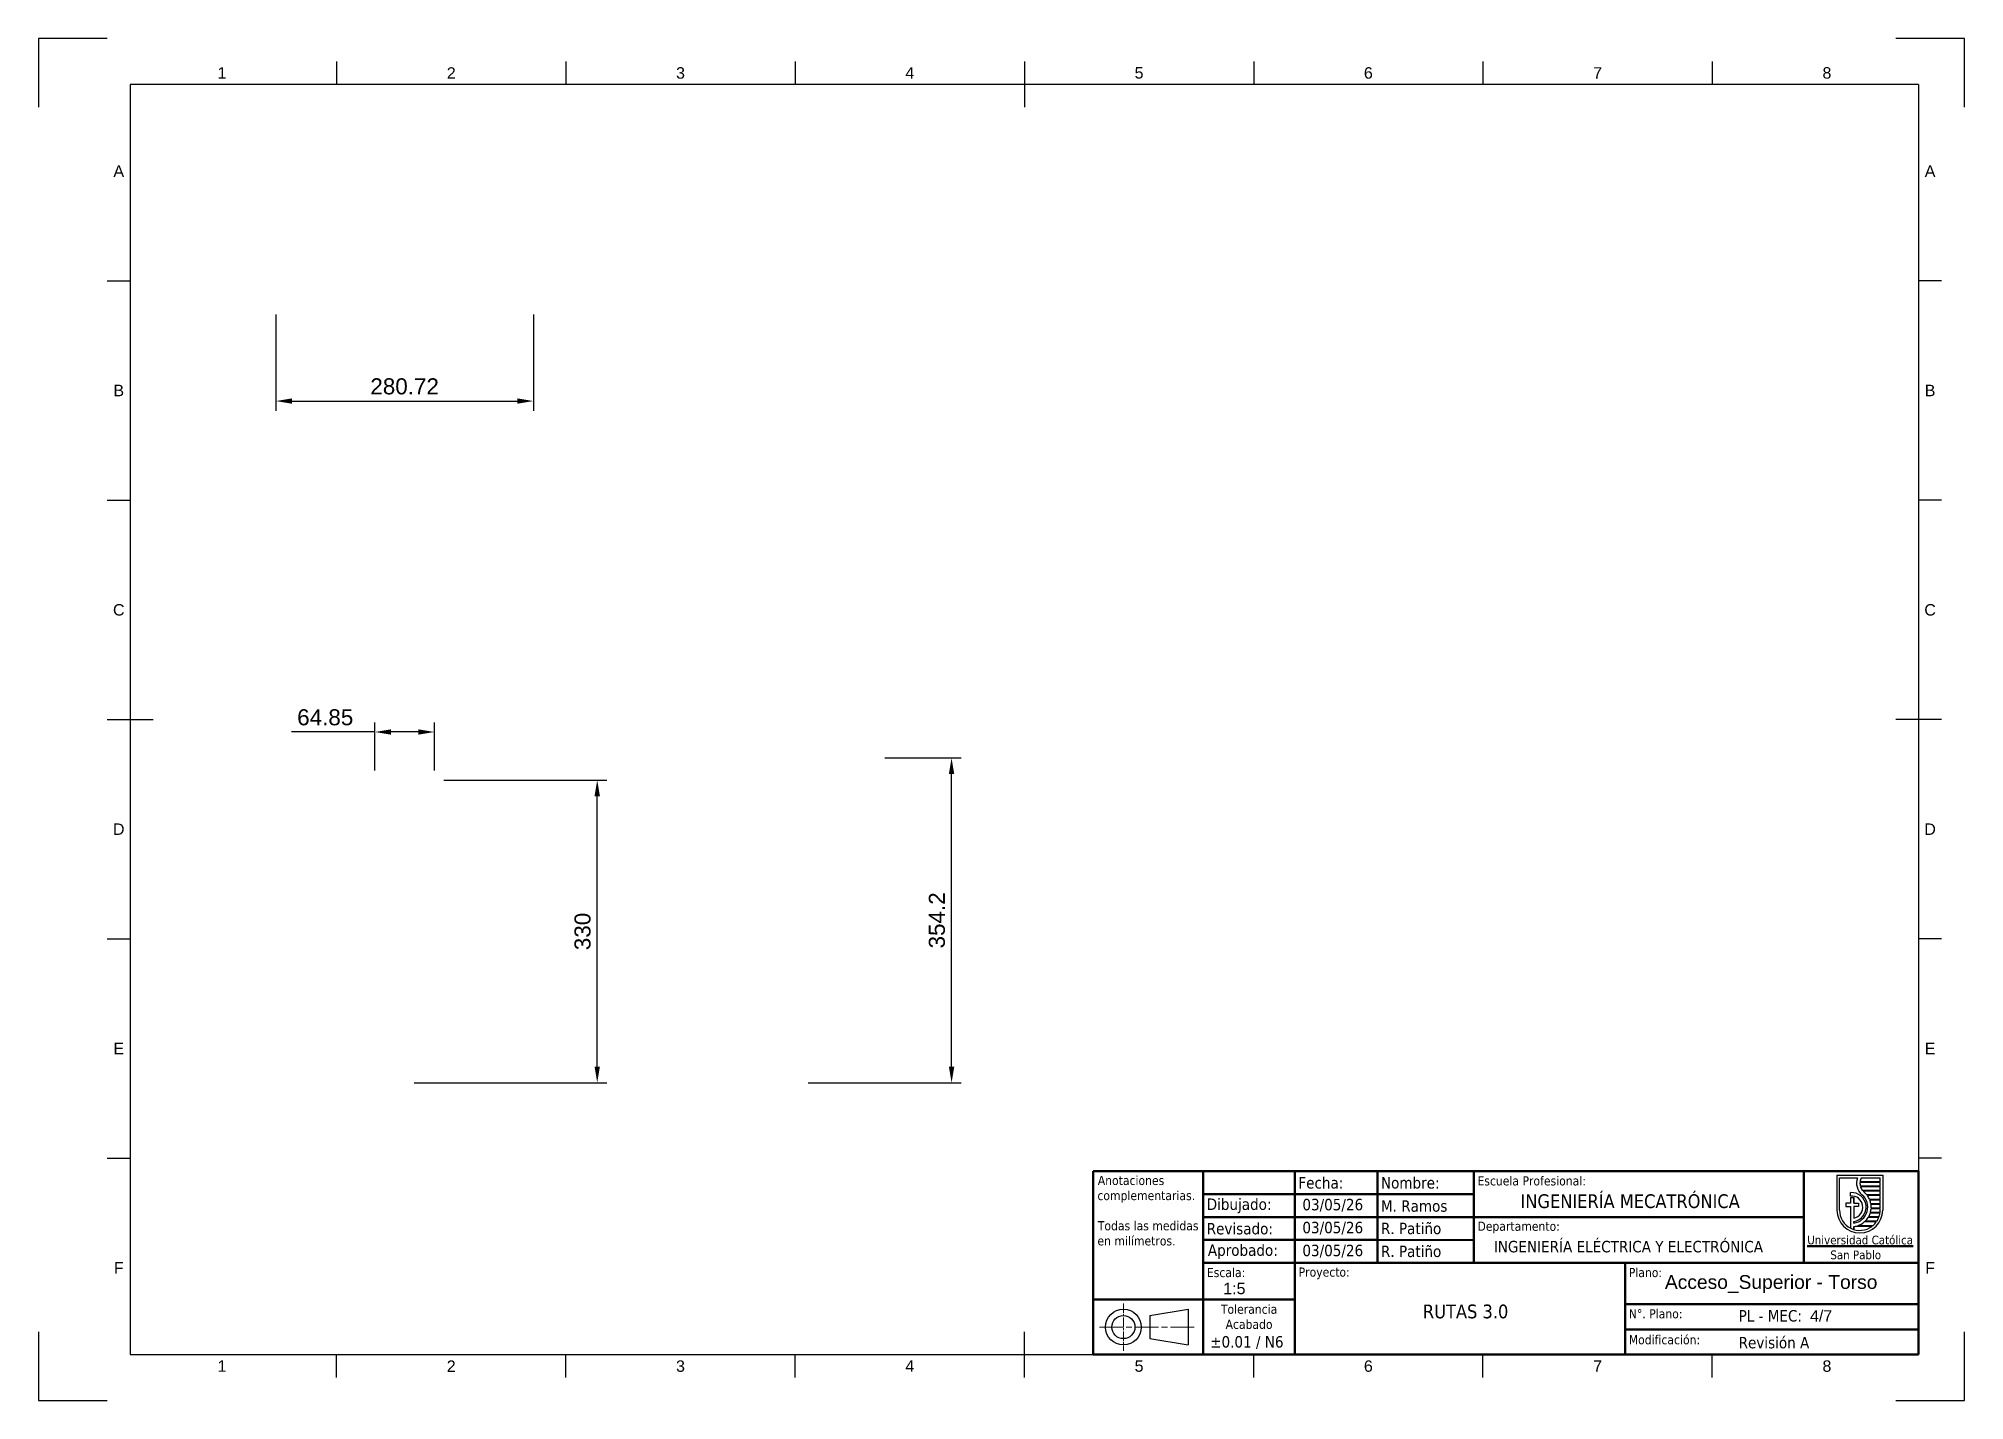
# Paper-space layout 'Torso_2-Copiar-Copiar(2)' of a CAD drawing. Header units: millimetres. Extents: x 0 to 420, y 0 to 297.
import ezdxf
from ezdxf.enums import TextEntityAlignment as Align

# ---------------------------------------------------------------- set-up
doc = ezdxf.new("R2010")
doc.units = ezdxf.units.MM
doc.header["$LTSCALE"] = 0.75
doc.linetypes.add('CHAIN', pattern=[0.35429999999999995, 0.2362, -0.0295, 0.0591, -0.0295])
for name, color, linetype, lineweight in [('BORDER', 7, 'Continuous', 25), ('FD_Dimensions', 7, 'Continuous', 25), ('Notes', 7, 'Continuous', 25), ('Title (ISO)', 7, 'Continuous', 50), ('TITLEBLOCK', 7, 'Continuous', 35)]:
    doc.layers.add(name, color=color, linetype=linetype, lineweight=lineweight)
doc.styles.add('FusionTitle', font='arial.ttf')
doc.styles.add('MtXpl_Tahoma', font='tahoma.ttf')
doc.styles.add('MtXpl_Tahoma_1', font='tahomabd.ttf')
doc.styles.get("Standard").update_dxf_attribs({"font": 'arial.ttf'})
doc.dimstyles.new('Dim-ISO-25', dxfattribs={"dimtxt": 3.5, "dimasz": 3.5, "dimexe": 2.1, "dimexo": 2.1, "dimgap": 1.4, "dimtad": 1, "dimzin": 12, "dimdsep": 46, "dimtxsty": 'Standard', "dimcen": 0, "dimazin": 3, "dimtp": 0.1, "dimtm": 0.1000000001, "dimtfac": 0.7142857142857143, "dimtmove": 0, "dimatfit": 3, "dimfxl": 1, "dimtzin": 12, "dimarcsym": 0})

# ---------------------------------------------------------------- blocks, each defined once
blk = doc.blocks.new('ISO_A3_SHEET')
at = {"layer": 'BORDER'}
for p, q in [((65, 292), (65.00000000000011, 287)), ((115, 292), (115.0000000000001, 287)), ((165, 292), (165.0000000000001, 287)), ((215, 292), (215, 282)), ((265, 292), (265.0000000000001, 287)), ((315, 292), (315.0000000000001, 287)), ((365, 292), (365, 287)), ((410, 287), (20, 287)), ((20, 287), (20, 10)), ((410, 287), (410, 10)), ((15, 244.16666), (20, 244.1666599999999)), ((415, 244.16666), (410, 244.1666599999999)), ((15, 196.33333), (20, 196.33333)), ((415, 196.33333), (410, 196.33333)), ((15, 148.5), (25, 148.5)), ((415, 148.5), (405, 148.5)), ((15, 100.66667), (20, 100.66667)), ((415, 100.66667), (410, 100.66667)), ((15, 52.83334000000001), (20, 52.83334000000001)), ((415, 52.83334000000001), (410, 52.83334000000001)), ((215, 5), (215, 15)), ((20, 10), (410, 10)), ((65, 4.999999999999996), (65.00000000000011, 9.999999999999996)), ((115, 4.999999999999996), (115.0000000000001, 9.999999999999996)), ((165, 4.999999999999996), (165.0000000000001, 9.999999999999996)), ((265, 4.999999999999996), (265.0000000000001, 9.999999999999996)), ((315, 4.999999999999996), (315.0000000000001, 9.999999999999996)), ((365, 4.999999999999996), (365, 9.999999999999996))]:
    blk.add_line(p, q, dxfattribs=at)
at = {"layer": 'Defpoints'}
for p, q in [((15, 297), (0, 297)), ((0, 297), (0, 282)), ((420, 297), (405, 297)), ((420, 282), (420, 297)), ((0, 15), (0, 0)), ((420, 0), (420, 15)), ((0, 0), (15, 0)), ((405, 0), (420, 0))]:
    blk.add_line(p, q, dxfattribs=at)
at = {"layer": 'BORDER', "style": 'FusionTitle'}
for s, p in [('1', (40, 289.5)), ('2', (90, 289.5)), ('3', (140, 289.5)), ('4', (189.9999999999999, 289.5)), ('5', (240, 289.5)), ('6', (290, 289.5)), ('7', (339.9999999999999, 289.5)), ('8', (389.9999999999998, 289.5)), ('A', (17.5, 268.0833299999999)), ('A', (412.5, 268.0833299999999)), ('B', (17.5, 220.25)), ('B', (412.5, 220.25)), ('C', (17.5, 172.41667)), ('C', (412.5, 172.41667)), ('D', (17.5, 124.58334)), ('D', (412.5, 124.58334)), ('E', (17.5, 76.75001000000003)), ('E', (412.5, 76.75001000000003)), ('F', (17.5, 28.91668000000003)), ('F', (412.5, 28.91668000000003)), ('1', (40, 7.499999999999996)), ('2', (90, 7.499999999999996)), ('3', (140, 7.499999999999996)), ('4', (189.9999999999999, 7.499999999999996)), ('5', (240, 7.499999999999996)), ('6', (290, 7.499999999999996)), ('7', (339.9999999999999, 7.499999999999996)), ('8', (389.9999999999998, 7.499999999999996))]:
    blk.add_text(s, height=2.5, dxfattribs=at).set_placement(p, align=Align.MIDDLE)
blk = doc.blocks.new('MEC_UCSP_2026_ROTULO')
at = {"color": 7, "lineweight": 25}
blk.add_line((-17.82007871333789, 39.12797008913213), (-7.820078713337921, 39.12797008913213), dxfattribs=at)
at = {"lineweight": 25}
for p, q in [((-17.82007871333789, 39.12797008913213), (-17.82007871333798, 31.5259292728062)), ((-17.25885422354406, 31.5259292728062), (-17.2588542235404, 38.56674559933606)), ((-17.2588542235404, 38.56674559933606), (-13.32418381277256, 38.5667455993366)), ((-12.51933089246779, 38.56674559933609), (-8.381303203135417, 38.56674559933606)), ((-8.381303203135417, 37.68664355851942), (-8.381303203135417, 38.56674559933606)), ((-7.820078713337921, 39.12797008913213), (-7.82007871333866, 31.5259292728062)), ((-14.86089503986918, 34.58715376260142), (-14.86089503986918, 35.32694968096956)), ((-14.86089503986918, 34.23001090545893), (-14.86089503986918, 33.00552110954084)), ((-14.86089503986918, 34.23001090545893), (-14.12109912150174, 34.23001090545893)), ((-14.12109912150174, 34.23001090545893), (-14.12109912150174, 33.00552110954084)), ((-8.381303203135417, 37.5336530285598), (-12.79277127736913, 37.53365302855852)), ((-8.381303203135417, 37.68664355851942), (-12.78054656590325, 37.68664355851615)), ((-8.381303203135417, 36.73001090545901), (-12.70607927322845, 36.73001090545731)), ((-8.381303203135417, 36.57702037549865), (-12.6594390763392, 36.57702037549919)), ((-8.381303203135417, 35.77337825239744), (-12.21402312631682, 35.77337825240085)), ((-8.381303203135417, 35.62038772243736), (-12.07850434150799, 35.62038772243906)), ((-8.381303203135417, 34.81674559933606), (-11.2787025788474, 34.81674559933549)), ((-8.381303203135417, 34.66375506937598), (-11.16276013290297, 34.6637550693757)), ((-8.381303203135417, 33.86011294627491), (-10.70535653292654, 33.86011294628059)), ((-8.381303203135417, 33.70712241631423), (-10.64256039242093, 33.70712241631722)), ((-8.381303203135417, 36.73001090545901), (-8.381303203135417, 37.5336530285598)), ((-8.381303203135417, 35.77337825239744), (-8.381303203135417, 36.57702037549865)), ((-8.381303203135417, 34.81674559933606), (-8.381303203135417, 35.62038772243736)), ((-8.381303203135417, 33.86011294627491), (-8.381303203135417, 34.66375506937598)), ((-8.381303203135417, 32.90348029321348), (-8.381303203135417, 33.70712241631423)), ((-14.86089503986918, 33.00552110954084), (-15.85579299904893, 33.00552110954084)), ((-15.85579299904893, 33.00552110954084), (-15.85579299904893, 32.26572519117309)), ((-15.85579299904893, 32.26572519117309), (-14.86089503986918, 32.26572519117309)), ((-14.86089503986918, 32.26572519117309), (-14.86089503986861, 27.58412806633331)), ((-14.12109912150174, 33.00552110954084), (-13.12620116231744, 33.00552110954084)), ((-14.12109912150174, 32.26572519117309), (-14.12109912150174, 29.78010925564354)), ((-13.12620116231744, 32.26572519117309), (-14.12109912150174, 32.26572519117309)), ((-13.12620116231744, 33.00552110954084), (-13.12620116231744, 32.26572519117309)), ((-8.697507592794068, 29.88059180406401), (-11.015812137164, 29.88059180406836)), ((-8.639692529701392, 30.03358233404083), (-10.92334821579118, 30.03358233403372)), ((-8.435057196075093, 30.83722445713596), (-10.5650479147281, 30.83722445712547)), ((-8.413749375435032, 30.99021498709149), (-10.51816568219112, 30.99021498709516)), ((-8.381303203135417, 32.90348029321348), (-10.41825567445233, 32.90348029321973)), ((-8.381303203135417, 32.7504897632538), (-10.39417659380808, 32.75048976324967)), ((-8.381303203135417, 31.79385711019265), (-10.36969154417369, 31.79385711019009)), ((-8.381303203135417, 31.94684764015233), (-10.35914760263825, 31.94684764015744)), ((-8.381303203135417, 31.94684764015233), (-8.381303203135417, 32.7504897632538)), ((-8.381303203134166, 31.5259292728062), (-8.381303203135417, 31.79385711019265)), ((-14.12109912150174, 29.03087830481638), (-14.12109912150174, 28.67061980179841)), ((-14.12109912150174, 27.92604761685806), (-14.12109912150174, 27.28210152800732)), ((-10.16695332604024, 27.96732649794356), (-13.8475270577452, 27.96732649794859)), ((-9.9732325166882, 28.12031702790773), (-13.25743073190426, 28.12031702790719)), ((-9.223903034189448, 28.92395915101665), (-11.84369462187186, 28.92395915100101)), ((-9.118021584020994, 29.07694968096405), (-11.67457068741658, 29.07694968096746))]:
    blk.add_line(p, q, dxfattribs=at)
for p, q in [((-14.12109912150174, 34.23001090545893), (-14.12109912150174, 33.00552110954084)), ((-14.12109912150174, 29.03087830481638), (-14.12109912150174, 28.67061980179841)), ((-14.12109912150174, 27.92604761685806), (-14.12109912150174, 27.28210152800732))]:
    blk.add_line(p, q)
for centre, radius, start, end in [((-10.21803789701403, 37.40490257738483), 3.316326530611559, 159.4918656993343, 229.9700718067654), ((-10.21803789701403, 37.40490257738483), 2.577950476363431, 153.2123733154867, 173.7256833307225), ((-14.6206095317221, 32.16368437484741), 3.172378369984435, 279.0592714309968, 94.343915471701), ((-14.6206095317221, 32.16368437484741), 2.435352335660864, 281.8358252640742, 95.66233518190684), ((-14.6206095317221, 32.16368437484741), 3.528598979965288, 278.1381585843023, 49.97007180684657), ((-10.21803789701403, 37.40490257738483), 2.577950476365546, 177.1372888432088, 195.1765316270082), ((-10.21803789701403, 37.40490257738483), 2.577950476368689, 198.7318621581001, 219.2626672245313), ((-14.6206095317221, 32.16368437484741), 4.266975034208035, 38.44523315686742, 49.97007180684411), ((-14.6206095317221, 32.16368437484741), 4.266975034207811, 23.42646200813538, 35.86742520869092), ((-14.6206095317221, 32.16368437484741), 4.266975034207594, 9.984231373630882, 21.20568948941422), ((-12.82007871333832, 31.52592927280853), 4.999999999999758, 180, 0), ((-12.82007871333832, 31.52592927280853), 4.4387755102058, 180, 306.7064644667793), ((-14.6206095317221, 32.16368437484741), 4.266975034208619, 313.6639947182234, 327.6519414187218), ((-14.6206095317221, 32.16368437484741), 4.266975034208469, 330.0524779574881, 341.8885378785549), ((-14.6206095317221, 32.16368437484741), 4.266975034207097, 344.0372700211091, 355.0278216395938), ((-14.6206095317221, 32.16368437484741), 4.266975034206616, 357.0871207105816, 7.904513512973684), ((-12.82007871333832, 31.52592927280853), 4.438775510205517, 326.5146233769007, 338.2428261347644), ((-12.82007871333832, 31.52592927280853), 4.438775510204583, 340.3540545835053, 351.0741278924189), ((-12.82007871333832, 31.52592927280853), 4.438775510203749, 353.0680938023798, 0), ((-14.6206095317221, 32.16368437484741), 4.266975034211123, 276.722704602621, 280.4383889219063), ((-14.6206095317221, 32.16368437484741), 4.266975034210507, 288.6309931772285, 310.6013718740909), ((-12.82007871333832, 31.52592927280853), 4.438775510205478, 309.8931906980974, 324.1128287902)]:
    blk.add_arc(centre, radius, start, end, dxfattribs=at)
at = {"lineweight": 35}
blk.add_arc((-10.21803789701403, 37.40490257738483), 2.577950476368822, 223.8062830758607, 229.9700718067466, dxfattribs=at)
at = {"layer": 'Title (ISO)'}
for p, q in [((0, 40), (-180, 39.99999999999997)), ((-180, 39.99999999999997), (-180, 11.99999999999999)), ((-156.0002274212786, 34.99999999999994), (-156.0002274212786, 40)), ((-136.0000000003106, 34.99999999999994), (-136.0000000003106, 39.99999999999994)), ((-117.9999999733539, 35.00495612564612), (-117.9999999733539, 40)), ((-96.99999997335391, 34.99999999999991), (-96.99999997335391, 40)), ((-24.99999999999997, 19.99985415971426), (-25, 40)), ((0, 11), (0, 40)), ((-156.0002274212786, 29.95122079275717), (-156.0002274212786, 34.99999999999994)), ((-156.0002274212786, 34.99999999999994), (-136.0000000003106, 34.99999999999994)), ((-136.0000000003106, 35.00495612564612), (-117.9999999733539, 35.00495612564612)), ((-136.0000000003106, 29.99992707985709), (-136.0000000003106, 34.99999999999994)), ((-117.9999999734172, 29.99992707985712), (-117.9999999734172, 35.00983933114958)), ((-117.9999999733539, 35.00495612564612), (-96.99999997335391, 35.00495612564612)), ((-96.99999997335391, 29.99992707985712), (-96.99999997335391, 34.99999999999991)), ((-156.0002274212786, 29.99992707985709), (-136.0000000003106, 29.99992707985709)), ((-156.0002274212786, 24.96412808077291), (-156.0002274212786, 29.95122079275717)), ((-136.0000000003106, 19.99999999999996), (-136.0000000003106, 29.99999999999994)), ((-136.0000000003106, 29.99999999999994), (-136.0000000003106, 29.99992707985709)), ((-117.9999999734172, 29.99992707985712), (-136.0000000003106, 29.99992707985709)), ((-117.9999999734172, 25.05840130746574), (-117.9999999734172, 29.99992707985712)), ((-96.99999997335391, 29.99992707985712), (-117.9999999734172, 29.99992707985712)), ((-96.99999997335391, 29.99992707985712), (-25, 29.99992707985714)), ((-96.99999997335391, 24.9999999999999), (-96.99999997335391, 29.99992707985712)), ((-156.0002274212786, 24.99999999999997), (-136.0000000003106, 24.99999999999996)), ((-156.0002274212786, 19.99999999999996), (-156.0002274212786, 24.96412808077291)), ((-136.0000000003106, 24.99999999999996), (-117.9999999734164, 24.99999999999997)), ((-117.9999999733539, 19.9999326890988), (-117.9999999734172, 25.05840130746574)), ((-96.99999997335411, 24.93530076881218), (-117.9999999734165, 24.99983720889105)), ((-96.99999997335391, 19.99985415971423), (-96.99999997335391, 24.9999999999999)), ((-136.0000000003106, 19.99999999999996), (-156.0002274212786, 19.99999999999996)), ((-156.0002274212786, 11.99999999999999), (-156.0002274212786, 19.99999999999996)), ((-136.0000000003106, 11.99999999999999), (-136.0000000003106, 19.99999999999996)), ((-136.0000000003106, 19.99999999999996), (-117.9999999733539, 19.9999326890988)), ((-96.99999997335391, 19.99985415971423), (-117.9999999733539, 19.9999326890988)), ((-96.99999997335391, 19.99985415971423), (-64, 19.99985415971426)), ((-64, 11), (-64, 19.99985415971426)), ((-64, 19.99985415971426), (5.684341886080801e-14, 19.99985415971426)), ((-180, 11.99999999999999), (-156.0002274212786, 11.99999999999999)), ((-180, 1.4210854715202e-14), (-180, 11.99999999999999)), ((-136.0000000003106, 11.99999999999999), (-156.0002274212786, 11.99999999999999)), ((-156.0002274212786, 11.99999999999999), (-156.0002274212786, 1.4210854715202e-14)), ((-136.0000000003106, 11.99999999999999), (-136.0000000003106, 0)), ((-64, 11), (0, 11)), ((-64, 5.5), (-64, 11)), ((0, 0), (0, 11)), ((-64, 0), (-64, 5.5)), ((-64, 5.5), (-0.08950819832995194, 5.5)), ((-180, 1.4210854715202e-14), (0, 0))]:
    blk.add_line(p, q, dxfattribs=at)
at = {"layer": 'Title (ISO)', "linetype": 'CHAIN', "lineweight": 18, "ltscale": 11.50632762908936}
blk.add_line((-173.4142274458712, 11.17744372809426), (-173.4142274458712, 0.8225562719057677), dxfattribs=at)
at = {"layer": 'Title (ISO)', "lineweight": 25}
for p, q in [((-167.6420450572414, 8.519999999999925), (-159.3142274212786, 9.899999999999949)), ((-167.6420450572414, 8.519999999999925), (-167.6420450572414, 3.480000000000047)), ((-159.3142274212786, 9.899999999999949), (-159.3142274212786, 2.100000000000037)), ((-167.6420450572414, 3.480000000000047), (-159.3142274212786, 2.100000000000037))]:
    blk.add_line(p, q, dxfattribs=at)
at = {"layer": 'Title (ISO)', "linetype": 'CHAIN', "lineweight": 18, "ltscale": 29.1260986328125}
blk.add_line((-178.6415298339876, 6.000000000000028), (-158.0027764175782, 6.000000000000028), dxfattribs=at)
at = {"layer": 'Title (ISO)', "lineweight": 25}
for radius in [3.899999999999889, 2.519999999999929]:
    blk.add_circle((-173.4142274212783, 6.000000000000028), radius, dxfattribs=at)
at = {"layer": 'Title (ISO)'}
for s, height, style, p in [('Anotaciones', 2, 'MtXpl_Tahoma', (-179, 36.98703402280805)), ('Fecha:', 2.5, 'MtXpl_Tahoma', (-135.2535258562793, 36.21977837474815)), ('Nombre:', 2.5, 'MtXpl_Tahoma', (-117.2535289266818, 36.21977837474815)), ('Escuela Profesional:', 2, 'MtXpl_Tahoma', (-96.20282068502348, 36.89657488247146)), ('complementarias.', 2, 'MtXpl_Tahoma', (-179.0792478173271, 33.69408695956644)), ('Dibujado:', 2.5, 'MtXpl_Tahoma', (-155.2535258562794, 31.54885829415709)), ('03/05/26', 2.5, 'MtXpl_Tahoma', (-134.3794492948288, 31.47070495036069)), ('M. Ramos', 2.5, 'MtXpl_Tahoma', (-117.2535258562794, 31.16093329152926)), ('INGENIERÍA MECATRÓNICA', 3, 'MtXpl_Tahoma', (-86.81229012760241, 31.96701908791624)), ('Todas las medidas', 2, 'MtXpl_Tahoma', (-179, 27.10819283308323)), ('en milímetros.', 2, 'MtXpl_Tahoma', (-179.0792478173271, 23.81524576984162)), ('Revisado:', 2.5, 'MtXpl_Tahoma', (-155.2535258562794, 26.21977837474811)), ('03/05/26', 2.5, 'MtXpl_Tahoma', (-134.3794492948287, 26.46574882471453)), ('R. Patiño', 2.5, 'MtXpl_Tahoma', (-117.2539534535965, 26.26762581047882)), ('Departamento:', 2, 'MtXpl_Tahoma', (-96.20282066720969, 26.99992707985712)), ('INGENIERÍA ELÉCTRICA Y ELECTRÓNICA', 2.5, 'MtXpl_Tahoma', (-92.63280725319002, 22.30576416643018)), ('%%UUniversidad Católica', 1.9, 'MtXpl_Tahoma', (-24.29053623095376, 24.04516636423993)), ('Aprobado:', 2.5, 'MtXpl_Tahoma', (-155, 21.53962390866349)), ('03/05/26', 2.5, 'MtXpl_Tahoma', (-134.3794492948288, 21.46574882471453)), ('R. Patiño', 2.5, 'MtXpl_Tahoma', (-117.2535258562794, 21.27277641706775)), ('San Pablo', 1.9, 'MtXpl_Tahoma_1', (-19.25371676266508, 20.80358770980868)), ('Escala:', 2, 'MtXpl_Tahoma', (-155.2028206850235, 16.91000671591668)), ('Proyecto:', 2, 'MtXpl_Tahoma', (-135.2028206850235, 16.99999605836287)), ('Plano:', 2, 'MtXpl_Tahoma', (-63.20282068502348, 16.90986087563098)), ('Tolerancia', 2, 'MtXpl_Tahoma', (-152.1590987177111, 8.910858839750276)), ('RUTAS 3.0', 3, 'MtXpl_Tahoma', (-108.1081883482615, 7.920410227515697)), ('N°. Plano:', 2, 'MtXpl_Tahoma', (-63.20282068502348, 7.910006715916737)), ('PL - MEC:', 2.5, 'MtXpl_Tahoma', (-39.2535258562794, 7.215748824714574)), ('Acabado', 2, 'MtXpl_Tahoma', (-151.1335782341651, 5.61791177650867)), ('Modificación:', 2, 'MtXpl_Tahoma', (-63.20282068502348, 2.248824714573937)), ('±0.01 / N6', 2.5, 'MtXpl_Tahoma', (-154.4859959641852, 1.54398925453323)), ('Revisión A', 2.5, 'MtXpl_Tahoma', (-39.2535258562794, 1.369039623908663))]:
    blk.add_text(s, height=height, dxfattribs=dict(at, style=style)).set_placement(p)
at = {"layer": 'TITLEBLOCK', "lineweight": 13}
for tag, p in [('SCALE', (-151.6438633968809, 13.18046197505817)), ('SHEET', (-23.69389511339359, 7.188727823051603))]:
    blk.add_attdef(tag, p, '', height=2.5, dxfattribs=at)
blk = doc.blocks.new('*D546')
at = {"layer": 'Defpoints', "color": 0, "transparency": 16777216}
for p in [(86.32297452887227, 135.2748686063755), (121.8380808962828, 135.2748686063755), (79.83808089628258, 69.27486860586747)]:
    blk.add_point(p, dxfattribs=at)
at = {"layer": 'FD_Dimensions', "color": 0, "lineweight": -2, "transparency": 16777216}
for p, q in [((88.42297452887226, 135.2748686063755), (123.9380808962828, 135.2748686063755)), ((121.8380808962828, 72.77486860586748), (121.8380808962828, 131.7748686063755)), ((81.93808089628257, 69.27486860586747), (123.9380808962828, 69.27486860586748))]:
    blk.add_line(p, q, dxfattribs=at)
at = {"layer": 'FD_Dimensions', "color": 0, "transparency": 16777216}
for points in [[(121.2547475629495, 131.7748686063755), (122.4214142296162, 131.7748686063755), (121.8380808962828, 135.2748686063755)], [(121.2547475629495, 72.77486860586748), (122.4214142296162, 72.77486860586748), (121.8380808962828, 69.27486860586748)]]:
    blk.add_solid(points, dxfattribs=at)
at = {"layer": 'FD_Dimensions', "color": 0, "transparency": 16777216, "insert": (118.6498817148367, 102.2748686061214), "char_height": 3.5, "attachment_point": 5, "rotation": 90}
blk.add_mtext('330', dxfattribs=at)
blk = doc.blocks.new('*D547')
at = {"layer": 'Defpoints', "color": 0, "transparency": 16777216}
for p in [(51.76589054174062, 238.9413442553441), (107.9102712508249, 238.9413442325383), (107.9102712508249, 217.9413442325383)]:
    blk.add_point(p, dxfattribs=at)
at = {"layer": 'FD_Dimensions', "color": 0, "lineweight": -2, "transparency": 16777216}
for p, q in [((51.76589054174062, 236.8413442553441), (51.76589054174062, 215.8413442325383)), ((107.9102712508249, 236.8413442325383), (107.9102712508249, 215.8413442325383)), ((55.26589054174062, 217.9413442325383), (104.4102712508249, 217.9413442325383))]:
    blk.add_line(p, q, dxfattribs=at)
at = {"layer": 'FD_Dimensions', "color": 0, "transparency": 16777216}
for points in [[(55.26589054174062, 218.5246775658717), (55.26589054174062, 217.358010899205), (51.76589054174062, 217.9413442325383)], [(104.4102712508249, 218.5246775658717), (104.4102712508249, 217.358010899205), (107.9102712508249, 217.9413442325383)]]:
    blk.add_solid(points, dxfattribs=at)
at = {"layer": 'FD_Dimensions', "color": 0, "transparency": 16777216, "insert": (79.83808089628279, 221.1283496895642), "char_height": 3.5, "attachment_point": 5}
blk.add_mtext('280.72', dxfattribs=at)
blk = doc.blocks.new('*D548')
at = {"layer": 'Defpoints', "color": 0, "transparency": 16777216}
for p in [(182.4490888780053, 140.1141139927261), (199.1106923601725, 140.1141139927261), (165.7354285250018, 69.2748686058675)]:
    blk.add_point(p, dxfattribs=at)
at = {"layer": 'FD_Dimensions', "color": 0, "lineweight": -2, "transparency": 16777216}
for p, q in [((184.5490888780053, 140.1141139927261), (201.2106923601725, 140.1141139927261)), ((199.1106923601725, 72.7748686058675), (199.1106923601725, 136.6141139927261)), ((167.8354285250018, 69.2748686058675), (201.2106923601725, 69.2748686058675))]:
    blk.add_line(p, q, dxfattribs=at)
at = {"layer": 'FD_Dimensions', "color": 0, "transparency": 16777216}
for points in [[(198.5273590268392, 136.6141139927261), (199.6940256935058, 136.6141139927261), (199.1106923601725, 140.1141139927261)], [(198.5273590268392, 72.7748686058675), (199.6940256935058, 72.7748686058675), (199.1106923601725, 69.2748686058675)]]:
    blk.add_solid(points, dxfattribs=at)
at = {"layer": 'FD_Dimensions', "color": 0, "transparency": 16777216, "insert": (195.9224931787263, 104.6944912992967), "char_height": 3.5, "attachment_point": 5, "rotation": 90}
blk.add_mtext('354.2', dxfattribs=at)
blk = doc.blocks.new('*D549')
at = {"layer": 'Defpoints', "color": 0, "transparency": 16777216}
for p in [(73.35318726369296, 145.7748686063755), (73.35318726369296, 135.2748686063755), (86.32297452887214, 135.2748686063755)]:
    blk.add_point(p, dxfattribs=at)
at = {"layer": 'FD_Dimensions', "color": 0, "lineweight": -2, "transparency": 16777216}
for p, q in [((73.35318726369296, 137.3748686063755), (73.35318726369296, 147.8748686063755)), ((86.32297452887214, 137.3748686063755), (86.32297452887214, 147.8748686063755)), ((73.35318726369296, 145.7748686063755), (55.19711632235599, 145.7748686063755)), ((82.82297452887214, 145.7748686063755), (76.85318726369296, 145.7748686063755))]:
    blk.add_line(p, q, dxfattribs=at)
at = {"layer": 'FD_Dimensions', "color": 0, "transparency": 16777216}
for points in [[(76.85318726369296, 146.3582019397088), (76.85318726369296, 145.1915352730421), (73.35318726369296, 145.7748686063755)], [(82.82297452887214, 146.3582019397088), (82.82297452887214, 145.1915352730421), (86.32297452887214, 145.7748686063755)]]:
    blk.add_solid(points, dxfattribs=at)
at = {"layer": 'FD_Dimensions', "color": 0, "transparency": 16777216, "insert": (62.52515179302448, 148.9618740634014), "char_height": 3.5, "attachment_point": 5}
blk.add_mtext('64.85', dxfattribs=at)

psp = doc.layouts.new('Torso_2-Copiar-Copiar(2)')

# ---------------------------------------------------------------- block references
at = {"layer": 'BORDER'}
psp.add_blockref('ISO_A3_SHEET', (0, 0), dxfattribs=at)
at = {"layer": 'TITLEBLOCK'}
psp.add_blockref('MEC_UCSP_2026_ROTULO', (410, 10), dxfattribs=at).add_auto_attribs({'SCALE': '1:5', 'SHEET': '4/7'})

# ---------------------------------------------------------------- texts
at = {"layer": 'Notes', "insert": (345.7678460524387, 27.33187655585194), "char_height": 3, "attachment_point": 1}
psp.add_mtext_dynamic_manual_height_columns('\\pi8.90143;Acceso_Superior - Torso', width=64, gutter_width=17.5, heights=[0], dxfattribs=at)

# ---------------------------------------------------------------- dimensions: what is measured, and where the dimension line sits
at = {"layer": 'FD_Dimensions'}
for p1, p2, distance, picture, middle in [((51.76589054174062, 238.9413442553441), (107.9102712508249, 238.9413442325383), -21, '*D547', (79.83808089628279, 221.1283496895642)), ((86.32297452887214, 135.2748686063755), (73.35318726369296, 135.2748686063755), -10.500000000000002, '*D549', (62.52515179302448, 148.9618740634014))]:
    dim = psp.add_aligned_dim(p1=p1, p2=p2, distance=distance, dimstyle='Dim-ISO-25', override={"dimlfac": -5, "dimclrd": 0, "dimclre": 0}, dxfattribs=at)
    dim.commit()
    dim.dimension.update_dxf_attribs({"geometry": picture, "text_midpoint": middle})
for base, p1, p2, picture, middle in [((199.1106923601725, 140.1141139927261), (165.7354285250018, 69.27486860586747), (182.4490888780052, 140.114113992726), '*D548', (195.9224931787263, 104.6944912992967)), ((121.8380808962828, 135.2748686063755), (79.83808089628255, 69.27486860586744), (86.32297452887224, 135.2748686063755), '*D546', (118.6498817148367, 102.2748686061214))]:
    dim = psp.add_linear_dim(base=base, p1=p1, p2=p2, angle=90, dimstyle='Dim-ISO-25', override={"dimlfac": -5, "dimclrd": 0, "dimclre": 0}, dxfattribs=at)
    dim.commit()
    dim.dimension.update_dxf_attribs({"geometry": picture, "text_midpoint": middle})

doc.saveas('drawing.dxf')
